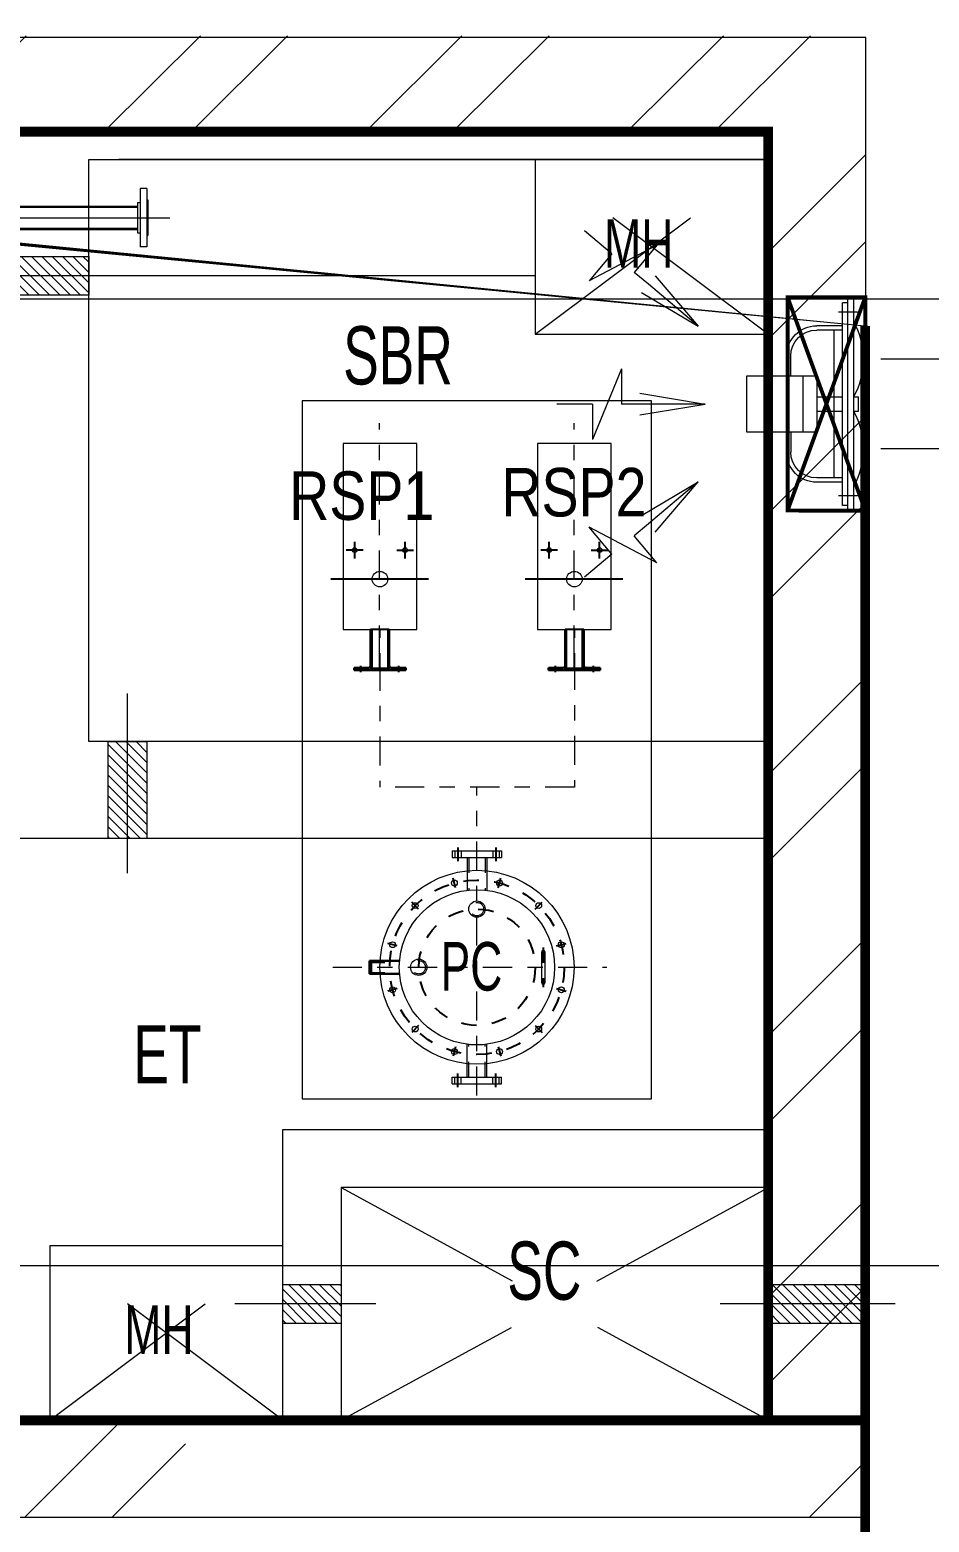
# Model space of a CAD drawing. Header units: metres. Extents: x 385023 to 385532, y 1408468 to 1408621.
# Drawn here: x 385079.34 to 385085.21, y 1408504.18 to 1408513.94 of the extents above; entities that cross this region are included whole.
import ezdxf

# ---------------------------------------------------------------- set-up
doc = ezdxf.new("R2010")
doc.units = ezdxf.units.M
doc.header["$MEASUREMENT"] = 0
for name, pattern in [('0', [0]), ('CENTER', [50.79999999999998, 31.75, -6.349999999999998, 6.349999999999998, -6.349999999999998]), ('CENTER2', [1.125, 0.75, -0.125, 0.125, -0.125]), ('DASHED', [0.75, 0.5, -0.25]), ('HIDDEN2', [4.7624999999999975, 3.174999999999998, -1.587499999999999]), ('PHANTOM2', [1.25, 0.625, -0.125, 0.125, -0.125, 0.125, -0.125])]:
    doc.linetypes.add(name, pattern=pattern)
for name, color, linetype, lineweight in [('Acequipmentext', 8, 'Continuous', 0), ('MEP INPUT', 3, 'Continuous', 0), ('OBJECT', 7, 'Continuous', 30)]:
    doc.layers.add(name, color=color, linetype=linetype, lineweight=lineweight)
for name, color, linetype in [('CEN', 8, 'CENTER'), ('CENTER', 6, 'CENTER2'), ('PIPENAME', 7, '0'), ('Wall', 5, 'Continuous')]:
    doc.layers.add(name, color=color, linetype=linetype)
doc.styles.add('CGR', font='ARIALNB.TTF')
doc.styles.add('Roman', font='ARIALN.TTF')
doc.dimstyles.get("Standard").update_dxf_attribs({"dimtxt": 0.25, "dimasz": 0.18, "dimexe": 0.18, "dimexo": 0.0625, "dimgap": 0.1, "dimtad": 1, "dimtoh": 1, "dimzin": 0, "dimdsep": 46, "dimtxsty": 'CGR', "dimblk": 'ARCHTICK', "dimcen": 0.09, "dimse1": 1, "dimse2": 1, "dimclrd": 1, "dimclrt": 3, "dimaunit": 1, "dimadec": 3, "dimazin": 0, "dimtfac": 1, "dimtix": 1, "dimtofl": 0, "dimtmove": 0, "dimatfit": 3, "dimfxl": 0, "dimtolj": 1, "dimtzin": 0, "dimarcsym": 0})
pattern_1 = [(45, (-58193.88927717027, -10096.19410483377), (-0.6735192090801866, 0.6735192090801867), []), (45, (-58193.44026417026, -10096.19410483377), (-0.6735192090801866, 0.6735192090801867), [])]
pattern_2 = [(134.9999999999999, (0, -20.77518486228473), (-0.0132582521472478, -0.0132582521472478), [])]

# ---------------------------------------------------------------- blocks, each defined once
blk = doc.blocks.new('_Open')
at = {"color": 0, "linetype": 'ByBlock', "lineweight": -2}
for p, q in [((-1, 0.1666666666666666), (0, 0)), ((-1, -0.1666666666666666), (0, 0)), ((0, 0), (-1, 0))]:
    blk.add_line(p, q, dxfattribs=at)
blk = doc.blocks.new('hy')
at = {"layer": 'Acequipmentext', "color": 7}
for p, q in [((1017208.851150053, 372765.4919374154), (1017344.356138111, 372765.4919374154)), ((1017208.851150053, 372765.4919374154), (1017479.86112617, 372654.4060056586)), ((1017344.356138111, 372654.4060056586), (1017479.86112617, 372654.4060056586))]:
    blk.add_line(p, q, dxfattribs=at)
for points in [[(1017344.356138111, 372836.5389404018), (1017344.356138111, 372765.4919374154)], [(1017344.356138111, 372654.4060056586), (1017344.356138111, 372517.5947344007)]]:
    blk.add_lwpolyline(points, dxfattribs=at)
at = {"layer": 'Acequipmentext', "color": 7, "xscale": 250, "yscale": 250, "zscale": 250, "rotation": 90.0000000000202}
blk.add_blockref('_Open', (1017344.356138111, 373086.5389404018), dxfattribs=at)
blk = doc.blocks.new('A$C48103C66')
for p, q in [((-8, 80), (-8.000000000005457, -80)), ((8, -80), (8.000000000005457, 80))]:
    blk.add_line(p, q)
for centre in [(0, 80), (0, -80)]:
    blk.add_circle(centre, 8)
at = {"layer": 'CENTER'}
blk.add_line((0, -102.5), (0, 102.5), dxfattribs=at)
blk = doc.blocks.new('A$C044107DF')
at = {"lineweight": 25}
h = blk.add_hatch(dxfattribs=at)
h.set_pattern_fill('ANSI32', color=3, scale=0.1)
h.set_pattern_definition(pattern_1)
h.paths.add_polyline_path([(73.99995766495702, 48.00002083310211), (73.99995766495702, 46.50161183009731), (99.99995766495708, 46.50161183009731), (99.99995766495708, 48.00002083310211)])
h = blk.add_hatch(dxfattribs=at)
h.set_pattern_fill('ANSI32', color=3, scale=0.1)
h.set_pattern_definition(pattern_1)
h.paths.add_polyline_path([(99.99995766495708, 2.08331057365e-05), (73.99995766495702, 2.08331057365e-05), (73.99995766495702, 1.498429836110515), (99.99995766495708, 1.498429836110515)])
at = {"color": 3, "lineweight": 25}
blk.add_line((99.99995766495708, 2.08331093745e-05), (99.99995766495708, 48.00002083310028), dxfattribs=at)
at = {"layer": 'OBJECT', "color": 3}
for p, q in [((-4.23350356868e-05, 48.00002083310211), (99.99995766495708, 48.00002083310211)), ((-4.23350356868e-05, 2.08331057365e-05), (-4.23350356868e-05, 48.00002083310211)), ((-4.23350284109e-05, 45.08002083310021), (99.99995766495708, 45.08002083310021)), ((-4.23350284109e-05, 2.920020833107628), (99.99995766495708, 2.920020833109446)), ((-4.23350356868e-05, 2.08331057365e-05), (99.99995766495708, 2.08331057365e-05))]:
    blk.add_line(p, q, dxfattribs=at)
at = {"layer": 'PIPENAME', "color": 3}
for p, q in [((73.99995766495702, 48.0000212671166), (73.99995766495702, 46.50161183009731)), ((73.99995766495702, 46.50161183009731), (99.99995766495708, 46.50161183009731)), ((73.99995766495702, 1.498429836110515), (99.99995766495708, 1.498429836110515)), ((73.99995766495702, 2.03990912269e-05), (73.99995766495702, 1.498429836110515))]:
    blk.add_line(p, q, dxfattribs=at)
at = {"layer": 'Wall', "color": 1, "linetype": 'CENTER2', "lineweight": 25, "ltscale": 50}
blk.add_lwpolyline([(-4.23350356868e-05, 24.00002083310392), (99.99995766495708, 24.00002083310392)], dxfattribs=at)
blk = doc.blocks.new('A$C6A79519C')
at = {"layer": 'CEN', "color": 1, "ltscale": 0.1}
for p, q in [((17.49994437756686, -1.48685667227e-05), (17.49994437756686, 16.19467539692232)), ((115.4999443775668, -1.48685667227e-05), (115.4999443775668, 16.19467539692232))]:
    blk.add_line(p, q, dxfattribs=at)
at = {"layer": 'OBJECT'}
for p, q in [((-5.56224331376e-05, 11.09733026417052), (38.36817446604255, 11.09733026417052)), ((-5.56224331376e-05, 5.097330264163247), (-5.56224331376e-05, 11.09733026417052)), ((132.9999443775668, 5.097330264163247), (-5.56224331376e-05, 5.097330264163247)), ((9.499944377566864, 5.097330264163247), (9.499944377566864, 11.09733026417052)), ((25.49994437756686, 5.097330264163247), (25.49994437756686, 11.09733026417052)), ((38.36817446604255, 11.09733026417052), (39.16675853685593, 13.49308247655244)), ((39.16675853685593, 13.49308247655244), (42.49994437756686, 13.49308247655244)), ((40.61100632447049, 13.49308247655244), (42.49994437756686, 15.3820205296488)), ((42.49994437757414, 5.097330264163247), (42.49994437756686, 13.49308247655244)), ((90.34994437755812, 10.09733026417052), (42.49994437756686, 10.09733026416324)), ((42.49994437757414, 5.097330264170523), (45.39700694115163, 10.09733026416324)), ((90.64994437756832, 5.097330264170523), (87.5799235444574, 10.0973302641778)), ((92.38888243064869, 13.49308247655244), (90.49994437755959, 15.38202052964152)), ((93.83313021827051, 13.49308247655244), (90.49994437755959, 13.49308247655244)), ((90.49994437757414, 5.097330264163247), (90.49994437756685, 13.49308247655244)), ((94.63171428906936, 11.09733026417052), (93.83313021827051, 13.49308247655244)), ((132.9999443775668, 11.09733026417052), (94.63171428906207, 11.0973302641778)), ((107.4999443775668, 5.097330264163247), (107.4999443775668, 11.09733026417052)), ((123.4999443775668, 5.097330264163247), (123.4999443775668, 11.09733026417052)), ((132.9999443775668, 5.097330264163247), (132.9999443775668, 11.09733026417052))]:
    blk.add_line(p, q, dxfattribs=at)
blk = doc.blocks.new('A$C12663CA0')
at = {"lineweight": 25, "rotation": 90}
blk.add_blockref('A$C044107DF', (90.49994437756685, 10.09737259920621), dxfattribs=at)
at = {"lineweight": 25}
blk.add_blockref('A$C6A79519C', (-2.08331039175e-05, 7.276000000000001e-12), dxfattribs=at)
blk = doc.blocks.new('RSP')
at = {"color": 1, "linetype": 'CENTER2', "ltscale": 100}
for p, q in [((835885.396347882, 24015.8710572781), (835885.396347882, 24721.3710572781)), ((835095.261812491, 24638.13729671583), (835421.2264860366, 24638.13729671583)), ((835421.2264860366, 24638.13729671583), (835421.2264860366, 24137.13729671572)), ((836216.0000000001, 24387.13729675868), (835421.2264860366, 24387.13729675868)), ((835097.2618124911, 24137.13729671572), (835421.2264860366, 24137.13729671572))]:
    blk.add_line(p, q, dxfattribs=at)
at = {"color": 8, "linetype": 'CENTER2', "ltscale": 100}
for p, q in [((835078.9387072343, 24637.2676387082), (834482.9185922585, 24637.2676387082)), ((835078.9387072343, 24136.26763870809), (834482.9185922585, 24136.2676387082))]:
    blk.add_line(p, q, dxfattribs=at)
for p, q in [((835584.9609354027, 24323.63729675868), (835584.9609354027, 24450.63729675868)), ((835584.9609354027, 24450.63729675868), (835602.4609354027, 24450.63729675868)), ((835584.9609354027, 24444.13729675868), (835602.4609354027, 24444.13729675868)), ((835602.4609354027, 24323.63729675868), (835602.4609354027, 24450.63729675868)), ((836168.3317603616, 24323.63729675871), (836168.3317603616, 24450.63729675871)), ((836185.8317603616, 24450.63729675871), (836168.3317603616, 24450.63729675871)), ((836185.8317603616, 24444.13729675871), (836168.3317603616, 24444.13729675871)), ((836185.8317603616, 24323.63729675871), (836185.8317603616, 24450.63729675871)), ((835584.9609354027, 24428.13729675868), (835602.4609354027, 24428.13729675868)), ((835602.4609354027, 24412.13729675868), (835685.396347882, 24412.13729675868)), ((836168.3317603616, 24412.13729675871), (836083.8276962119, 24412.13729675871)), ((836085.3963380586, 24403.37733071143), (836085.3963380586, 24370.17733071136)), ((836185.8317603616, 24428.13729675871), (836168.3317603616, 24428.13729675871)), ((835602.4609354027, 24362.13729675868), (835685.396347882, 24362.13729675868)), ((836168.3317603616, 24362.13729675871), (836083.8276962119, 24362.13729675871)), ((835584.9609354027, 24346.13729675868), (835602.4609354027, 24346.13729675868)), ((835584.9609354027, 24330.13729675868), (835602.4609354027, 24330.13729675868)), ((835584.9609354027, 24323.63729675868), (835602.4609354027, 24323.63729675868)), ((836185.8317603616, 24346.13729675871), (836168.3317603616, 24346.13729675871)), ((836185.8317603616, 24330.13729675871), (836168.3317603616, 24330.13729675871)), ((836185.8317603616, 24323.63729675871), (836168.3317603616, 24323.63729675871))]:
    blk.add_line(p, q)
at = {"color": 3, "linetype": 'HIDDEN2'}
for p, q in [((835602.4609354027, 24408.43729675873), (835685.396347882, 24408.43729675873)), ((836168.3317603616, 24408.43729675876), (836084.2588883466, 24408.43729675876)), ((835602.4609354027, 24365.83729675863), (835685.396347882, 24365.83729675863)), ((836168.3317603616, 24365.83729675866), (836084.2588883466, 24365.83729675866)), ((835872.6363818345, 24110.56035162823), (835872.6363818345, 24187.13730658218)), ((835898.4363818347, 24110.56035162823), (835898.4363818347, 24187.13730658218))]:
    blk.add_line(p, q, dxfattribs=at)
at = {"color": 30}
blk.add_lwpolyline([(834424.7264860366, 23937.13729671596), (836224.7264860362, 23937.13729671596), (836224.7264860364, 24837.13729671572), (834424.7264860366, 24837.13729671572)], close=True, dxfattribs=at)
at = {"color": 3}
for points in [[(834534.7264860366, 24543.13729671572), (835014.7264860366, 24543.13729671572), (835014.7264860366, 24733.13729671572), (834534.7264860366, 24733.13729671572)], [(834534.7264860366, 24042.13729671595), (835014.7264860366, 24042.13729671595), (835014.7264860366, 24232.13729671572), (834534.7264860366, 24232.13729671572)]]:
    blk.add_lwpolyline(points, close=True, dxfattribs=at)
at = {"color": 6}
for centre in [(834809.7264860366, 24703.13729671572), (834809.7264860366, 24573.13729671596), (834809.7264860366, 24202.13729671595), (834809.7264860366, 24072.1372967156)]:
    blk.add_circle(centre, 6, dxfattribs=at)
at = {"color": 4}
for centre in [(834884.7264860366, 24638.13729671572), (834884.7264860366, 24137.13729671572)]:
    blk.add_circle(centre, 20, dxfattribs=at)
for centre, radius in [((835885.396347882, 24387.13729675868), 250), ((835885.396347882, 24387.13729675868), 200), ((835827.1620627339, 24604.4706076736), 7.5), ((835827.1620627339, 24604.4706076736), 7.5), ((835943.6306330302, 24604.4706076736), 7.5), ((835943.6306330302, 24604.4706076736), 7.5), ((835726.297322115, 24546.23632252551), 7.5), ((835726.297322115, 24546.23632252551), 7.5), ((836044.495373649, 24546.23632252551), 7.5), ((836044.495373649, 24546.23632252551), 7.5), ((835668.0630369671, 24445.37158190654), 7.5), ((836102.729658797, 24445.37158190654), 7.5), ((835735.396347882, 24387.13729675868), 21), ((835668.0630369671, 24328.9030116107), 7.5), ((836102.729658797, 24328.9030116107), 7.5), ((835885.396347882, 24237.13729675868), 21), ((835726.297322115, 24228.03827099185), 7.5), ((835726.297322115, 24228.03827099185), 7.5), ((836044.495373649, 24228.03827099185), 7.5), ((836044.495373649, 24228.03827099185), 7.5), ((835827.1620627339, 24169.80398584364), 7.5), ((835827.1620627339, 24169.80398584364), 7.5), ((835943.6306330302, 24169.80398584364), 7.5), ((835943.6306330302, 24169.80398584364), 7.5)]:
    blk.add_circle(centre, radius)
at = {"color": 3, "linetype": 'HIDDEN2'}
for centre in [(835735.396347882, 24387.13729675868), (835885.396347882, 24237.13729675868)]:
    blk.add_circle(centre, 17.29999999999927, dxfattribs=at)
at = {"layer": 'CEN', "ltscale": 0.3}
for p, q in [((835830.3973007975, 24592.39653484497), (835823.92682467, 24616.54468050224)), ((835830.3973007975, 24592.39653484497), (835823.92682467, 24616.54468050224)), ((835940.3953949664, 24592.39653484497), (835946.8658710939, 24616.54468050224)), ((835940.3953949664, 24592.39653484497), (835946.8658710939, 24616.54468050224)), ((835735.1361568797, 24537.39748776073), (835717.4584873501, 24555.07515729041)), ((835735.1361568797, 24537.39748776073), (835717.4584873501, 24555.07515729041)), ((836035.6565388843, 24537.39748776073), (836053.3342084141, 24555.07515729041)), ((836035.6565388843, 24537.39748776073), (836053.3342084141, 24555.07515729041)), ((835680.1371097956, 24442.13634384281), (835655.9889641383, 24448.60681997039)), ((836090.6555859683, 24442.13634384281), (836114.8037316257, 24448.60681997039)), ((835680.1371097956, 24332.13824967443), (835655.9889641383, 24325.66777354697)), ((836090.6555859683, 24332.13824967443), (836114.8037316257, 24325.66777354697)), ((835735.1361568797, 24236.87710575663), (835717.4584873501, 24219.19943622695)), ((835735.1361568797, 24236.87710575663), (835717.4584873501, 24219.19943622695)), ((836035.6565388843, 24236.87710575663), (836053.3342084141, 24219.19943622695)), ((836035.6565388843, 24236.87710575663), (836053.3342084141, 24219.19943622695)), ((835830.3973007975, 24181.87805867227), (835823.92682467, 24157.72991301501)), ((835830.3973007975, 24181.87805867227), (835823.92682467, 24157.72991301501)), ((835940.3953949664, 24181.87805867227), (835946.8658710939, 24157.72991301501)), ((835940.3953949664, 24181.87805867227), (835946.8658710939, 24157.72991301501))]:
    blk.add_line(p, q, dxfattribs=at)
at = {"layer": 'CEN', "ltscale": 0.1}
for p, q in [((835576.4971242396, 24436.13729675868), (835611.4971242396, 24436.13729675868)), ((836194.2955715245, 24436.13729675871), (836159.2955715245, 24436.13729675871)), ((835576.4983687019, 24338.18452407801), (835611.4983687019, 24338.18452407801)), ((836194.2943270619, 24338.18452407804), (836159.2943270621, 24338.18452407804))]:
    blk.add_line(p, q, dxfattribs=at)
at = {"layer": 'CEN', "ltscale": 0.3}
for radius in [225, 150]:
    blk.add_circle((835885.396347882, 24387.13729675868), radius, dxfattribs=at)
at = {"layer": 'CENTER', "color": 252, "linetype": 'CENTER', "ltscale": 8}
for p, q in [((834884.7264860366, 24763.04385385683), (834884.7264860366, 24511.49142355946)), ((834831.2118319527, 24703.1372967156), (834788.2411401203, 24703.13729671572)), ((834809.7264860366, 24681.6519507996), (834809.7264860366, 24724.62264263185)), ((834809.7264860366, 24594.62264263185), (834809.7264860366, 24551.65195079983)), ((834831.2118319527, 24573.13729671596), (834788.2411401204, 24573.13729671596)), ((834884.7264860362, 24262.04385385683), (834884.7264860366, 24010.49142355935)), ((834831.2118319523, 24202.13729671595), (834788.2411401204, 24202.13729671584)), ((834809.7264860366, 24180.65195079948), (834809.7264860366, 24223.62264263185)), ((834809.7264860366, 24093.62264263185), (834809.7264860366, 24050.6519507996)), ((834831.2118319523, 24072.13729671572), (834788.2411401203, 24072.13729671572))]:
    blk.add_line(p, q, dxfattribs=at)
at = {"layer": 'OBJECT'}
for p, q in [((835868.9363818347, 24110.56035162823), (835868.9363818347, 24187.13730658218)), ((835902.1363818349, 24110.56035162823), (835902.1363818349, 24187.13730658218)), ((835902.1363818349, 24114.96035162825), (835868.9363818347, 24114.96035162825)), ((835868.9363818347, 24110.56035162823), (835902.1363818349, 24110.56035162823))]:
    blk.add_line(p, q, dxfattribs=at)
at = {"lineweight": 25, "rotation": 89.99999999999999}
for p in [(835124.8238163005, 24571.63737317137), (835124.8238163006, 24070.63737317125)]:
    blk.add_blockref('A$C12663CA0', p, dxfattribs=at)
at = {"extrusion": (0, 0, -1), "xscale": 0.5, "yscale": 0.5, "zscale": -0.5, "rotation": 90.00000000000004}
blk.add_blockref('A$C48103C66', (-835885.396347882, 24558.00231446288), dxfattribs=at)
blk = doc.blocks.new('*U575')
for p, q in [((-26.00000000000003, -46.04999999999999), (-26.00000000000003, 46.04999999999999)), ((-24.00000000000006, 46.04999999999999), (-26.00000000000003, 46.04999999999999)), ((-24.00000000000003, 75), (-6.500000000000013, 75)), ((-24.00000000000006, -75), (-24.00000000000003, 75)), ((-6.500000000000028, -75), (-6.500000000000013, 75)), ((0, 39), (-6.500000000000013, 39)), ((-1.42e-14, -39), (0, 39)), ((-24.00000000000003, -46.04999999999999), (-26.00000000000003, -46.04999999999999)), ((-24.00000000000006, -75), (-6.500000000000028, -75)), ((-1.42e-14, -39), (-6.500000000000013, -39))]:
    blk.add_line(p, q)
blk = doc.blocks.new('PUDD')
at = {"color": 0}
for p, q in [((845053.9658221734, 20646.5), (845559.6812576784, 20646.5)), ((845053.9658221734, 20643.5), (845559.6812576784, 20643.5)), ((845053.9658221734, 20589.5), (845559.6812576784, 20589.5)), ((845053.9658221734, 20586.5), (845559.6812576784, 20586.5))]:
    blk.add_line(p, q, dxfattribs=at)
at = {"color": 1, "linetype": 'CENTER', "ltscale": 50}
blk.add_line((844932.9942566887, 20616.5), (845642.9942566886, 20616.5), dxfattribs=at)
at = {"xscale": -1, "rotation": 180}
blk.add_blockref('*U575', (845053.9658221734, 20616.50000000001), dxfattribs=at)
at = {"rotation": 180}
blk.add_blockref('*U575', (845559.6812576784, 20616.50000000001), dxfattribs=at)
blk = doc.blocks.new('INLINFAN')
at = {"layer": 'MEP INPUT', "color": 1}
for p, q in [((157.1400184165686, 263.555077498313), (102.060011960566, 263.555077498313)), ((114.2100133839994, 290.7900340775959), (114.2100133839994, -290.7900340766646)), ((128.7900150921196, 290.7900340775959), (114.2100133839994, 290.7900340775959)), ((114.2100133839994, 224.3807971221395), (39.89250467531383, 224.3807971221395)), ((114.2100133839994, 212.230795698706), (39.89250467531383, 212.2307956996374)), ((89.91001053713262, 212.230795698706), (89.91001053713262, -212.2307956977747)), ((-46.57500545680522, 81.00000949250533), (-46.57500545680522, 137.9132869890891)), ((-34.42500403337181, 81.00000949250533), (-34.42500403337181, 137.9132869890891)), ((0, -81.00000949250533), (0, 81.00000949250533)), ((40.50000474601985, 20.25000237347558), (114.2100133858621, 20.25000237254426)), ((144.9900169912725, 20.25000237347558), (159.5700186993927, 20.25000237254426)), ((159.5700186993927, 20.25000237254426), (159.5700186993927, -20.25000237161294)), ((40.50000474601985, -20.25000237161294), (114.2100133839994, -20.25000237161294)), ((144.9900169912725, -20.25000237161294), (159.5700186993927, -20.25000237161294)), ((-46.57500545866787, -81.00000949250533), (-46.57500545680522, -137.9132869881578)), ((-34.42500403337181, -81.00000949250533), (-34.42500403337181, -137.9132869890891)), ((114.2100133839994, -212.2307956977747), (39.89250467531383, -212.2307956977747)), ((114.2100133839994, -224.3807971212082), (39.89250467531383, -224.3807971212082)), ((157.140018414706, -263.555077498313), (102.060011960566, -263.555077498313)), ((128.7900150939822, -290.7900340766646), (114.2100133839994, -290.7900340766646))]:
    blk.add_line(p, q, dxfattribs=at)
for points in [[(144.9900169912725, -302.9317315020598), (144.9900169912725, 304.5683396910316), (128.7900150939822, 304.5683396910316), (128.7900150939822, -302.9317315020598)], [(40.50000474601985, 81.00000949250533), (-160.2292602304369, 81.00000949250533), (-160.2292602304369, -81.00000949250533), (40.50000474601985, -81.00000949250533)]]:
    blk.add_lwpolyline(points, close=True, dxfattribs=at)
for centre, radius, start, end in [((39.89250467531383, 137.9132869890891), 86.46751013306235, 90, 180), ((-40.95028870366514, 128.3904004595242), 215.1003091129526, 329.8182893016868, 30.18171069831321), ((39.89250467531383, 137.9132869890891), 74.31750870921286, 90, 180), ((-40.95028870366514, -128.3904004585929), 215.1003091129526, 329.8182893016868, 30.18171069831321), ((39.89250467531383, -137.9132869890891), 86.46751013306235, 180, 270), ((39.89250467531383, -137.9132869890891), 74.31750870921286, 180, 270)]:
    blk.add_arc(centre, radius, start, end, dxfattribs=at)
at = {"layer": 'MEP INPUT', "xscale": 0.7479360001525494, "yscale": 0.7479360001525494, "zscale": 0.7479360001525494, "rotation": 229.9999999983739}
blk.add_blockref('hy', (275042.2099781241, 762479.8054965356), dxfattribs=at)
at = {"layer": 'MEP INPUT', "extrusion": (0, 0, -1), "xscale": 0.7479360001525494, "yscale": 0.7479360001525494, "zscale": -0.7479360001525494}
for p, rotation in [((279324.8636288514, -760908.4685077093), 90), ((-275042.2099781241, -762479.8053953829), 49.99999999837391)]:
    blk.add_blockref('hy', p, dxfattribs=dict(at, rotation=rotation))
at = {"layer": 'MEP INPUT'}
for points in [[(868.4381453711537, 128.3904004595242), (224.1500204093754, 128.3904004595242)], [(868.4381453711537, -128.3904004585929), (224.1500204093754, -128.3904004585929)]]:
    blk.add_leader(points, dimstyle='Standard', override={"dimtxt": 250, "dimasz": 300, "dimexe": 1.25, "dimexo": 0.625, "dimgap": 10, "dimtih": 0, "dimtoh": 0, "dimdec": 0, "dimzin": 13, "dimcen": 0.25, "dimclre": 1, "dimclrt": 4, "dimadec": 2, "dimtdec": 0, "dimtofl": 1, "dimtmove": 2, "dimatfit": 1, "dimldrblk": 'Open', "dimfxl": 0.2, "dimtzin": 13, "dimarcsym": 1}, dxfattribs=at)
blk = doc.blocks.new('CUTOUT')
at = {"layer": 'MEP INPUT', "const_width": 0.01}
blk.add_lwpolyline([(2834.536602336008, 1757.450939411475), (2834.536602336008, 1757.250939411476), (2833.986602336008, 1757.250939411476), (2833.986602336008, 1757.450939411475)], close=True, dxfattribs=at)
for points in [[(2833.986602336008, 1757.250939411476), (2834.536602336008, 1757.450939411475)], [(2834.536602336008, 1757.250939411476), (2833.986602336008, 1757.450939411475)]]:
    blk.add_lwpolyline(points, dxfattribs=at)
at = {"layer": 'MEP INPUT', "lineweight": 0, "xscale": 0.0008983162393884, "yscale": 0.0008983162393884, "zscale": 0.0008983162393884, "rotation": 90.00000000000004}
blk.add_blockref('INLINFAN', (2834.261183290653, 1757.290065494473), dxfattribs=at)
blk = doc.blocks.new('A$C49351B01')
at = {"layer": 'MEP INPUT', "lineweight": 0}
h = blk.add_hatch(dxfattribs=at)
h.set_pattern_fill('ANSI32', color=8, scale=0.05, angle=1.46773653486e-05)
h.set_pattern_definition([(45.00001467736532, (-5383.54087743323, -4928.793665722786), (-0.3367596908072347, 0.3367595182729298), []), (45.00001467736532, (-5383.316370933228, -4928.793665665276), (-0.3367596908072347, 0.3367595182729298), [])])
edge = h.paths.add_edge_path(flags=17)
edge.add_line((24.40385100177878, -5.919942976652237), (16.90432289783682, -5.919942976679716))
edge.add_line((16.90432289783689, -5.919942976679749), (16.90432223671394, -2.600483611419065))
edge.add_line((16.90432223671382, -2.600483611419122), (24.15385100182248, -2.600483611430038))
edge.add_line((24.15385100182266, -2.600483611430036), (24.1538510017782, -5.919942976651355))
h.paths.add_polyline_path([(24.15388731256212, -6.169942974013907), (22.65300542225554, -6.169942974021863), (22.65296911147129, -5.919942976658603), (24.15385100177787, -5.919942976651213)], flags=17)
h.paths.add_polyline_path([(24.40385100177741, -6.169942976649962), (22.65300542225554, -6.169942974021863), (16.65432325450433, -6.169942976680657), (16.65432254116558, -2.350483611419804), (24.40385100182334, -2.350483611429922)])
h = blk.add_hatch(dxfattribs=at)
h.set_pattern_fill('ANSI31', color=8, scale=0.15, angle=89.99999999999997, style=0)
h.set_pattern_definition(pattern_2)
h.paths.add_polyline_path([(22.40375150947648, -3.019443008696611), (22.15003607397171, -3.019443008698431), (22.15003607397216, -2.919443008698294), (22.40375150947648, -2.919443008696021)])
h = blk.add_hatch(dxfattribs=at)
h.set_pattern_fill('ANSI31', color=8, scale=0.15, angle=89.99999999999997, style=0)
h.set_pattern_definition(pattern_2)
h.paths.add_polyline_path([(22.45375150948621, -4.41994300869635), (22.45375150948508, -4.169943008696463), (22.55375150948521, -4.169943008695781), (22.55375150948657, -4.419943008695781)])
h = blk.add_hatch(dxfattribs=at)
h.set_pattern_fill('ANSI31', color=8, scale=0.15, angle=89.99999999999997, style=0)
h.set_pattern_definition(pattern_2)
h.paths.add_polyline_path([(23.0537515096139, -5.669943008692713), (22.90375150949421, -5.66994300869328), (22.90375150949421, -5.569943008693941), (23.05375150961368, -5.569943008692121)])
h = blk.add_hatch(dxfattribs=at)
h.set_pattern_fill('ANSI31', color=8, scale=0.15, angle=89.99999999999997, style=0)
h.set_pattern_definition(pattern_2)
h.paths.add_polyline_path([(24.40375150949444, -5.669943008683617), (24.1537515094949, -5.669943008685662), (24.15375150949376, -5.569943008685981), (24.40375150949376, -5.569943008684048)])
at = {"layer": 'MEP INPUT', "color": 8, "lineweight": 0}
for p, q in [((22.40375150948466, -4.169943008696237), (22.40375150947512, -2.66994300869635)), ((22.40375150947512, -2.66994300869635), (24.15375150947511, -2.669943008685777)), ((24.15375150948467, -4.169943008685664), (22.40375150948466, -4.169943008696237)), ((24.15375150948603, -4.41994300868555), (22.15377544814214, -4.419943008697941)), ((24.15375150949535, -5.919943008685662), (24.15375150948603, -4.41994300868555)), ((24.15375150948603, -4.41994300868555), (24.15375150949149, -5.169943008685436)), ((22.90375150949535, -5.919943008693394), (22.90375150949058, -5.16994300869328)), ((22.90375150949058, -5.16994300869328), (24.15375150949149, -5.169943008685436)), ((22.15377544815169, -5.919943008698055), (22.90375150949535, -5.919943008693394))]:
    blk.add_line(p, q, dxfattribs=at)
at = {"layer": 'MEP INPUT', "lineweight": 0, "ltscale": 1000}
for p, q in [((24.15375150947511, -2.669943008685777), (22.48098729221783, -2.669943008696577)), ((23.69450763921804, -2.669943008688505), (23.99003607385203, -2.669943008686914)), ((24.15375150948603, -4.41994300868555), (24.15375150949535, -5.919943008685662))]:
    blk.add_line(p, q, dxfattribs=at)
at = {"layer": 'MEP INPUT', "lineweight": 0}
for p, q in [((24.15375150947511, -2.669943008685777), (23.55375150959571, -2.669943008689074)), ((23.55375150947612, -2.669943008689187), (24.15375150947511, -2.669943008685777)), ((24.15375150948603, -4.41994300868555), (24.15375150949535, -5.919943008685662)), ((24.1537515094933, -5.469943008685959), (24.15375150949535, -5.919943008685662)), ((24.15375150949535, -5.919943008685662), (24.1537515094933, -5.469943008685959))]:
    blk.add_line(p, q, dxfattribs=at)
at = {"layer": 'MEP INPUT', "color": 1, "linetype": 'DASHED', "lineweight": 0}
for p, q in [((24.15375150947807, -3.119943008685481), (23.55375150947612, -2.669943008689187)), ((23.55375150947884, -3.119943008688665), (24.15375150947511, -2.669943008685777)), ((24.15375150949535, -5.919943008685662), (23.05375150961118, -5.319943008693485)), ((23.05375150961459, -5.919943008692029), (24.15375150949171, -5.319943008685982)), ((22.90375150949535, -5.919943008693394), (22.30375150961322, -5.469943008712448)), ((22.30375150961618, -5.919943008696805), (22.90375150949308, -5.469943008708127))]:
    blk.add_line(p, q, dxfattribs=at)
at = {"layer": 'MEP INPUT', "color": 1, "linetype": 'CENTER2', "lineweight": 0, "ltscale": 300}
for p, q in [((22.48965196298946, -2.969443008695748), (22.02658756090818, -2.969443008698704)), ((22.50375150948685, -4.509558897711826), (22.50375150948366, -4.046494495631691)), ((23.14336739862961, -5.61994300869196), (22.78030299643024, -5.619943008693666)), ((24.48112859540856, -5.619943008682752), (24.03030299643092, -5.619943008685937))]:
    blk.add_line(p, q, dxfattribs=at)
at = {"layer": 'MEP INPUT', "color": 1, "linetype": 'PHANTOM2', "lineweight": 0, "ltscale": 500}
for p, q in [((25.00002797758089, -3.029387365877028), (15.67608674115468, -3.029387365925913)), ((25.09106784977575, -5.521275171578053), (15.57831518421358, -5.521275171626371))]:
    blk.add_line(p, q, dxfattribs=at)
at = {"layer": 'MEP INPUT', "color": 5, "lineweight": 0, "const_width": 0.025}
blk.add_lwpolyline([(24.40385100177741, -6.169942976649962), (16.6543232545041, -6.169942976679976), (16.65432254116445, -2.347965036452137), (24.40385100182266, -2.347965036462596)], close=True, dxfattribs=at)
at = {"layer": 'MEP INPUT', "color": 8, "lineweight": 0}
for points in [[(18.40422307498329, -6.169943008722043), (24.40375150949717, -6.169943008683503), (24.40526964859146, -2.355226827230694), (18.40422307495737, -2.35522682726912)], [(18.65422307498034, -5.919943008720565), (24.15375150949535, -5.919943008685662), (24.15375150947557, -2.602708252263369), (18.65422307496055, -2.60270825229702)], [(18.65422307498034, -5.919943008720565), (24.15385098197044, -5.919943008685436), (24.15517013652493, -2.605226827231376), (18.65422307495942, -2.605226827267301)]]:
    blk.add_lwpolyline(points, close=True, dxfattribs=at)
at = {"layer": 'MEP INPUT', "color": 5, "lineweight": 0, "const_width": 0.025}
blk.add_lwpolyline([(24.40385100177878, -5.919942976652237), (16.90432289783689, -5.919942976679749), (16.90432223671291, -2.597965036451796), (24.15385100182175, -2.59796503646271), (24.15385100177787, -5.919942976651213)], dxfattribs=at)
at = {"layer": 'MEP INPUT', "color": 8, "lineweight": 0}
blk.add_lwpolyline([(22.40375150947512, -2.66994300869635), (23.55375150947612, -2.669943008689187), (23.55375150947725, -2.969943008689256), (22.40375150947716, -2.969943008696645), (22.40375150947512, -2.66994300869635)], dxfattribs=at)
at = {"layer": 'MEP INPUT', "color": 1, "linetype": 'DASHED', "lineweight": 0, "ltscale": 150}
for points in [[(24.15375150947511, -2.669943008685777), (23.55375150947612, -2.669943008689187), (23.55375150947884, -3.119943008688665), (24.15375150947807, -3.119943008685481)], [(24.15375150949171, -5.319943008685982), (23.05375150961118, -5.319943008693485), (23.05375150961459, -5.919943008692029), (24.15375150949535, -5.919943008685662)], [(22.90375150949308, -5.469943008708127), (22.30375150961322, -5.469943008712448), (22.30375150961618, -5.919943008696805), (22.90375150949535, -5.919943008693394)]]:
    blk.add_lwpolyline(points, close=True, dxfattribs=at)
at = {"layer": 'MEP INPUT', "color": 4, "lineweight": 0}
for points in [[(22.40375150947648, -3.019443008696611), (22.15003607397171, -3.019443008698431), (22.15003607397216, -2.919443008698294), (22.40375150947648, -2.919443008696021), (22.40375150947648, -3.019443008696611)], [(22.45375150948621, -4.41994300869635), (22.45375150948508, -4.169943008696463), (22.55375150948521, -4.169943008695781), (22.55375150948657, -4.419943008695781), (22.45375150948621, -4.41994300869635)], [(23.0537515096139, -5.669943008692713), (22.90375150949421, -5.66994300869328), (22.90375150949421, -5.569943008693941), (23.05375150961368, -5.569943008692121), (23.0537515096139, -5.669943008692713)], [(24.40375150949444, -5.669943008683617), (24.1537515094949, -5.669943008685662), (24.15375150949376, -5.569943008685981), (24.40375150949376, -5.569943008684048), (24.40375150949444, -5.669943008683617)]]:
    blk.add_lwpolyline(points, dxfattribs=at)
at = {"layer": 'MEP INPUT', "color": 0, "lineweight": 0, "xscale": 0.001, "yscale": 0.001, "zscale": 0.001}
for name, p, rotation in [('PUDD', (-823.0299297480707, -23.43644301409154), 7.338588831599999e-06), ('RSP', (-0.9833857925605116, 831.133283477191), 270.0000000003674)]:
    blk.add_blockref(name, p, dxfattribs=dict(at, rotation=rotation))
at = {"layer": 'MEP INPUT', "lineweight": 0, "xscale": -1, "rotation": 270.0000063134561}
blk.add_blockref('CUTOUT', (-1733.046776070391, -2837.561439913535), dxfattribs=at)
at = {"layer": 'MEP INPUT', "color": 7, "lineweight": 0, "style": 'Roman'}
for s, height, width, p in [('MH', 0.125, 0.7999999999999993, (23.73139093206351, -2.948570953411945)), ('SBR', 0.15, 0.7999999999999993, (23.05908421750087, -3.24956764344995)), ('PC', 0.125, 0.8, (23.30997099769797, -4.812065539933656)), ('ET', 0.15, 0.7999999999999993, (22.51834972034658, -5.05156764345395)), ('SC', 0.15, 0.7999999999999993, (23.48190347263107, -5.609067643446907)), ('MH', 0.125, 0.7999999999999993, (22.49565973333438, -5.748570953418835))]:
    blk.add_text(s, height=height, dxfattribs=dict(at, width=width)).set_placement(p)
at = {"layer": 'MEP INPUT', "color": 7, "lineweight": 0, "char_height": 0.125, "width": 0.1229344087219797, "attachment_point": 9, "style": 'Roman'}
for s, insert in [('RSP1', (23.29400542745384, -3.60054474570461)), ('RSP2', (23.84055058651916, -3.591550498811444))]:
    blk.add_mtext(s, dxfattribs=dict(at, insert=insert))

msp = doc.modelspace()

# ---------------------------------------------------------------- block references
at = {"xscale": 2.535165519337624, "yscale": 2.535165519337624, "zscale": 2.535165519337624}
msp.add_blockref('A$C49351B01', (385022.9230434587, 1408519.856398713, 0.025212673160695), dxfattribs=at)

doc.saveas('drawing.dxf')
